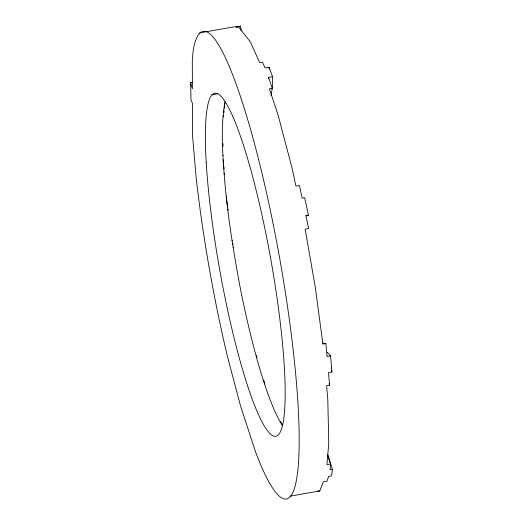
<?xml version="1.0" encoding="UTF-8"?>
<svg xmlns="http://www.w3.org/2000/svg" width="523" height="523" viewBox="0 0 523 523"><rect width="100%" height="100%" fill="white"/><g stroke="black" fill="none" stroke-linecap="round" stroke-linejoin="round"><path stroke-width="0.78" d="M268.587 78.927L268.606 77.365L272.542 76.665L268.972 67.206L265.043 67.905L262.5 62.217L259.67 62.721L250.484 42.173L238.73 26.987L236.036 27.176L240.541 26.15L241.181 30.942M272.405 88.387L272.542 76.665M226.498 196.118L226.381 199.047L227.806 206.873M327.777 455.533L330.529 463.953L330.02 469.778L332.38 469.36L327.738 454.546M332.38 469.36L332.02 473.413L331.026 476.035L328.666 476.453L326.882 481.173L323.26 481.814L319.815 490.907L289.919 496.203M223.458 116.877L223.622 115.295M223.864 112.929L224.106 110.556M224.347 108.189L224.596 105.816M224.949 101.782C220.791 125.54 222.38 149.787 224.138 173.695C227.074 211.841 233.068 249.68 240.122 287.258A174.211 26.072 79.9 0 0 282.525 425.689M271.123 95.526L272.228 88.322L268.606 77.365M224.759 104.234L225.086 102.966M227.878 210.213L228.231 209.22L227.76 209.298M224.204 174.388L224.609 173.61L224.138 173.695M305.792 215.914L308.452 215.208L304.674 197.74L302.157 198.184L299.418 185.528L295.959 186.142L291.912 167.452L278.014 114.877L269.397 88.825L272.228 88.322M199.525 32.936L231.937 27.189L240.541 26.15M190.62 82.699L192.392 88.871L192.294 60.818L193.294 49.365A237.534 35.551 79.9 0 1 285.414 292.651A237.534 35.551 79.9 0 1 255.459 451.689L240.587 406.149L227.427 356.392A237.534 35.551 79.9 0 1 196.132 177.323L192.556 135.882L192.438 103.221L191.006 100.161L190.62 82.699L192.745 82.32M211.835 94.879L217.359 93.905M222.805 155.436L223.282 155.351M308.452 215.208L305.935 215.659L308.603 228.544L305.138 229.159L315.31 287.356L322.894 344.108L325.881 343.578L327.11 356.523L330.575 355.908L331.961 372.016L328.503 372.631L329.582 385.183L326.594 385.713L327.803 399.729L328.771 443.373L326.908 464.594L330.529 463.953M231.983 240.587L232.454 240.508M233.14 247.601L233.611 247.516M317.487 491.064L319.815 490.907M322.704 343.16L325.881 343.578M327.306 352.339L330.575 355.908M331.242 369.715L331.961 372.016M329.13 383.64L329.582 385.183M232.67 243.156L232.983 244.607M223.066 159.77L223.583 164.385M223.752 165.922L224.099 168.994M268.972 67.206L269.136 68.801M222.994 143.799L223.053 146.107M282.472 424.813A174.211 26.072 79.9 0 1 280.328 421.276M264.998 384.006A174.211 26.072 79.9 0 1 263.723 380.09M257.009 357.529A174.211 26.072 79.9 0 1 256.375 355.228M206.239 162.725A174.211 26.072 79.9 0 0 271.751 435.077A174.211 26.072 79.9 0 0 257.532 195.837A174.211 26.072 79.9 0 0 206.239 162.725"/></g></svg>
